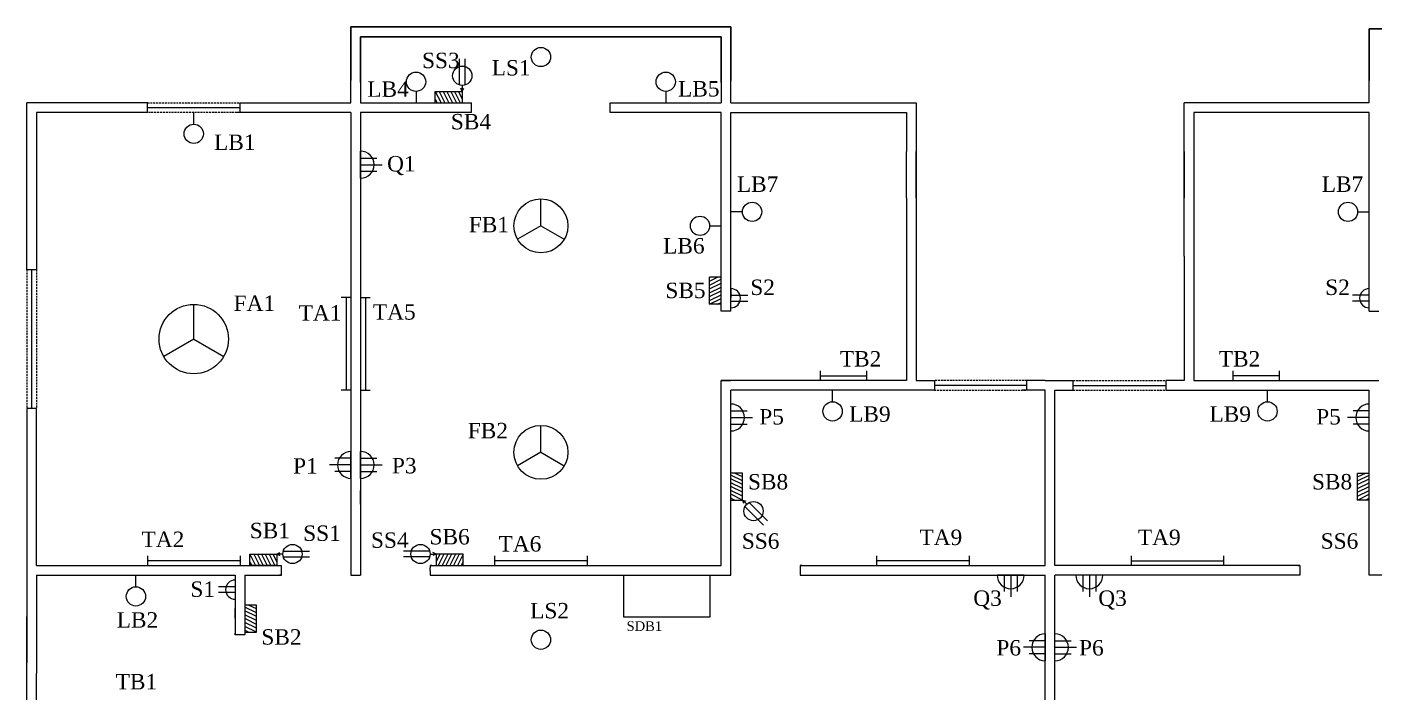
# Model space of a CAD drawing. Header units: inches. Extents: x 419 to 1480, y 151 to 957.
# Drawn here: x 419 to 1118, y 612 to 957 of the extents above; entities that cross this region are included whole.
import ezdxf

# ---------------------------------------------------------------- set-up
doc = ezdxf.new("R2010")
doc.units = ezdxf.units.IN
doc.header["$MEASUREMENT"] = 0
doc.linetypes.add('DASHEDX2', pattern=[1.5, 1, -0.5])
doc.layers.add('FandF', color=160, linetype='Continuous', lineweight=13)
doc.layers.add('name', color=160, linetype='Continuous', lineweight=13)

msp = doc.modelspace()

# ---------------------------------------------------------------- linework, layer by layer
for p, q in [((587.16, 930.14), (587.16, 957.09)), ((587.16, 957.09), (779.16, 957.09)), ((779.16, 957.09), (784.16, 957.09)), ((783.86, 957.09), (784.16, 957.09)), ((784.16, 957.09), (784.16, 929.23)), ((592.16, 929.23), (592.16, 951.87)), ((592.16, 951.87), (778.76, 951.87)), ((778.76, 951.87), (779.16, 951.87)), ((779.16, 951.87), (779.16, 928.31)), ((1115.16, 929.23), (1115.16, 956.17)), ((1115.16, 956.17), (1311.86, 956.17)), ((587.16, 930.14), (587.16, 929.23)), ((592.16, 929.23), (592.16, 928.31)), ((592.16, 928.31), (592.16, 928.31)), ((592.16, 928.31), (592.16, 928.31)), ((880.16, 892.39), (880.16, 868.39)), ((1019.16, 892.39), (1019.16, 868.39)), ((419.16, 651.14), (419.16, 627.14))]:
    msp.add_line(p, q)
at = {"linetype": 'Continuous', "lineweight": 13}
for p, q in [((587.16, 917.64), (587.16, 929.23)), ((784.16, 917.64), (784.16, 929.23)), ((1115.16, 917.64), (1115.16, 929.23)), ((592.16, 928.31), (592.16, 917.64)), ((779.16, 928.31), (779.16, 917.64)), ((419.16, 831.14), (419.16, 917.64)), ((419.16, 917.64), (419.16, 917.64)), ((529.66, 917.64), (587.16, 917.64)), ((592.16, 917.64), (649.66, 917.64)), ((721.66, 917.64), (779.16, 917.64)), ((784.16, 917.64), (880.16, 917.64)), ((880.16, 917.64), (880.16, 912.64)), ((1115.16, 917.64), (1019.16, 917.64)), ((1019.16, 892.39), (1019.16, 917.64)), ((424.16, 912.64), (424.16, 831.14)), ((875.16, 912.64), (875.16, 892.39)), ((880.16, 912.64), (880.16, 892.39)), ((880.16, 868.39), (880.16, 773.64)), ((1019.16, 838.14), (1019.16, 868.39)), ((779.16, 809.64), (779.16, 810.64)), ((1115.16, 809.64), (1115.16, 810.64)), ((779.16, 773.64), (784.16, 773.64)), ((947.16, 773.64), (937.66, 773.64)), ((947.16, 773.64), (952.16, 773.64)), ((952.16, 773.64), (961.66, 773.64)), ((952.16, 768.64), (961.66, 768.64)), ((419.16, 759.14), (419.16, 651.14)), ((424.16, 677.64), (424.16, 759.14)), ((550.16, 677.64), (551.16, 677.64)), ((629.16, 677.64), (628.16, 677.64)), ((628.16, 677.64), (628.16, 676.39)), ((784.16, 672.64), (784.16, 677.64)), ((821.16, 677.64), (820.16, 677.64)), ((1078.16, 677.64), (1079.16, 677.64)), ((424.16, 672.64), (424.16, 651.14)), ((551.16, 672.64), (550.16, 672.64)), ((628.16, 675.14), (628.16, 676.39)), ((628.16, 675.14), (628.16, 673.89)), ((628.16, 673.89), (628.16, 672.64)), ((628.16, 672.64), (629.16, 672.64)), ((820.16, 672.64), (821.16, 672.64)), ((1079.16, 672.64), (1078.16, 672.64)), ((527.16, 641.64), (527.16, 642.64)), ((532.16, 642.64), (532.16, 641.64)), ((532.16, 641.64), (527.16, 641.64)), ((419.16, 598.64), (419.16, 627.14)), ((424.16, 605.64), (424.16, 621.6))]:
    msp.add_line(p, q, dxfattribs=at)
at = {"lineweight": 13}
for p, q in [((481.66, 917.64), (419.16, 917.64)), ((481.66, 912.64), (481.66, 917.64)), ((529.66, 915.14), (481.66, 915.14)), ((529.66, 912.64), (529.66, 917.64)), ((649.66, 912.64), (649.66, 917.64)), ((721.66, 916.39), (721.66, 917.64)), ((721.66, 915.14), (721.66, 916.39)), ((721.66, 913.89), (721.66, 915.14)), ((481.66, 912.64), (424.16, 912.64)), ((587.16, 912.64), (527.16, 912.64)), ((587.16, 912.64), (587.16, 672.64)), ((649.66, 912.64), (592.16, 912.64)), ((592.16, 912.64), (592.16, 672.64)), ((721.66, 912.64), (721.66, 913.89)), ((779.16, 912.64), (721.66, 912.64)), ((779.16, 809.64), (779.16, 912.64)), ((784.16, 809.64), (784.16, 912.64)), ((784.16, 912.64), (875.16, 912.64)), ((1115.16, 912.64), (1024.16, 912.64)), ((1024.16, 912.64), (1024.16, 892.39)), ((1115.16, 809.64), (1115.16, 912.64)), ((592.16, 878.6), (592.16, 892.6)), ((875.16, 868.39), (875.16, 892.39)), ((1024.16, 892.39), (1024.16, 868.39)), ((875.16, 868.39), (875.16, 773.64)), ((1024.16, 868.39), (1024.16, 773.64)), ((1019.16, 838.14), (1019.16, 773.64)), ((424.16, 831.14), (419.16, 831.14)), ((421.66, 759.14), (421.66, 831.14)), ((779.16, 813.18), (779.16, 827.18)), ((784.16, 821.59), (784.16, 826.59)), ((784.16, 821.59), (784.16, 816.59)), ((784.16, 809.64), (779.16, 809.64)), ((1115.16, 809.64), (1120.16, 809.64)), ((779.16, 677.64), (779.16, 773.64)), ((784.16, 773.64), (779.16, 773.64)), ((875.16, 773.64), (784.16, 773.64)), ((784.16, 672.64), (784.16, 768.64)), ((889.66, 768.64), (784.16, 768.64)), ((880.16, 773.64), (889.66, 773.64)), ((889.66, 773.64), (889.66, 768.64)), ((937.66, 771.14), (889.66, 771.14)), ((947.16, 768.64), (935.16, 768.64)), ((937.66, 768.64), (937.66, 773.64)), ((947.16, 677.64), (947.16, 768.64)), ((952.16, 677.64), (952.16, 768.64)), ((961.66, 768.64), (961.66, 773.64)), ((961.66, 771.14), (1009.66, 771.14)), ((1019.16, 773.64), (1009.66, 773.64)), ((1009.66, 773.64), (1009.66, 768.64)), ((1009.66, 768.64), (1019.16, 768.64)), ((1019.16, 768.64), (1115.16, 768.64)), ((1024.16, 773.64), (1120.16, 773.64)), ((1115.16, 773.64), (1120.16, 773.64)), ((1115.16, 672.64), (1115.16, 768.64)), ((424.16, 759.14), (419.16, 759.14)), ((587.16, 757.71), (587.16, 747.71)), ((592.16, 757.71), (592.16, 747.71)), ((587.16, 722.87), (587.16, 736.87)), ((592.16, 722.87), (592.16, 736.87)), ((592.16, 709.53), (592.16, 716.53)), ((424.16, 677.64), (551.16, 677.64)), ((548.74, 677.64), (534.74, 677.64)), ((551.16, 672.64), (551.16, 677.64)), ((628.16, 677.64), (779.16, 677.64)), ((631.34, 677.64), (645.34, 677.64)), ((747.48, 677.64), (755.48, 677.64)), ((820.16, 677.64), (947.16, 677.64)), ((820.16, 677.64), (820.16, 672.64)), ((1079.16, 677.64), (952.16, 677.64)), ((1079.16, 677.64), (1079.16, 672.64)), ((424.16, 672.64), (527.16, 672.64)), ((527.16, 672.64), (527.16, 641.64)), ((532.16, 672.64), (551.16, 672.64)), ((532.16, 672.64), (532.16, 641.64)), ((587.16, 672.64), (592.16, 672.64)), ((628.16, 672.64), (784.16, 672.64)), ((820.16, 672.64), (947.16, 672.64)), ((936.27, 672.64), (922.27, 672.64)), ((947.16, 461.64), (947.16, 672.64)), ((1079.16, 672.64), (952.16, 672.64)), ((952.16, 461.64), (952.16, 672.64)), ((1271.16, 672.64), (1115.16, 672.64)), ((532.16, 657.14), (532.16, 643.14)), ((424.16, 651.14), (424.16, 627.14)), ((527.16, 650.36), (527.16, 655.36)), ((527.16, 650.36), (527.16, 645.36)), ((947.16, 642.22), (947.16, 628.22)), ((424.16, 627.14), (424.16, 621.6))]:
    msp.add_line(p, q, dxfattribs=at)
at = {"linetype": 'DASHEDX2', "lineweight": 13}
for p, q in [((481.66, 917.64), (529.66, 917.64)), ((529.66, 912.64), (481.66, 912.64)), ((419.16, 831.14), (419.16, 759.14)), ((424.16, 831.14), (424.16, 759.14)), ((937.66, 773.64), (889.66, 773.64)), ((889.66, 768.64), (937.66, 768.64)), ((961.66, 773.64), (1009.66, 773.64)), ((961.66, 768.64), (1009.66, 768.64))]:
    msp.add_line(p, q, dxfattribs=at)
at = {"layer": 'FandF', "lineweight": 13}
for p, q in [((643.4, 926.99), (643.4, 940.49)), ((646.4, 926.99), (646.4, 940.49)), ((620.91, 923.64), (620.91, 917.64)), ((630.9, 923.64), (632.9, 923.64)), ((630.9, 917.64), (630.9, 923.64)), ((630.9, 923.64), (633.86, 917.64)), ((632.9, 923.64), (634.9, 923.64)), ((632.9, 923.64), (635.86, 917.64)), ((634.9, 923.64), (636.9, 923.64)), ((634.9, 923.64), (637.86, 917.64)), ((636.9, 923.64), (638.9, 923.64)), ((636.9, 923.64), (639.86, 917.64)), ((638.9, 923.64), (640.9, 923.64)), ((638.9, 923.64), (641.86, 917.64)), ((640.9, 923.64), (642.9, 923.64)), ((640.9, 923.64), (643.86, 917.64)), ((642.9, 923.64), (644.9, 923.64)), ((642.9, 923.64), (644.9, 919.58)), ((644.9, 923.64), (644.12, 925.26)), ((644.9, 926.76), (644.9, 923.64)), ((644.9, 923.64), (645.69, 925.26)), ((750.41, 923.64), (750.41, 917.64)), ((630.9, 919.58), (631.86, 917.64)), ((505.66, 906.63), (505.66, 912.64)), ((592.16, 889.01), (600.55, 889.01)), ((592.16, 885.6), (603.36, 885.6)), ((592.16, 882.19), (600.55, 882.19)), ((685.66, 853.89), (685.66, 867.89)), ((790.17, 861.14), (784.16, 861.14)), ((1109.16, 861.14), (1115.16, 861.14)), ((685.66, 853.89), (673.54, 846.89)), ((685.66, 853.89), (697.79, 846.89)), ((773.16, 853.89), (779.16, 853.89)), ((773.16, 825.18), (773.16, 827.18)), ((773.16, 825.18), (777.22, 827.18)), ((779.16, 827.18), (773.16, 827.18)), ((773.16, 823.18), (779.16, 826.14)), ((773.16, 823.18), (773.16, 825.18)), ((773.16, 821.18), (779.16, 824.14)), ((773.16, 821.18), (773.16, 823.18)), ((773.16, 819.18), (779.16, 822.14)), ((773.16, 819.18), (773.16, 821.18)), ((773.16, 817.18), (779.16, 820.14)), ((773.16, 817.18), (773.16, 819.18)), ((773.16, 815.18), (779.16, 818.14)), ((784.16, 817.84), (792.89, 817.84)), ((1115.16, 817.84), (1106.43, 817.84)), ((505.66, 795.14), (505.66, 813.14)), ((584.66, 816.64), (582.16, 816.64)), ((584.66, 816.64), (584.66, 768.64)), ((587.16, 816.64), (584.66, 816.64)), ((592.16, 816.64), (594.66, 816.64)), ((594.66, 816.64), (594.66, 768.64)), ((594.66, 816.64), (597.16, 816.64)), ((773.16, 815.18), (773.16, 817.18)), ((773.16, 813.18), (779.16, 816.14)), ((773.16, 813.18), (773.16, 815.18)), ((779.16, 813.18), (773.16, 813.18)), ((777.22, 813.18), (779.16, 814.14)), ((784.16, 814.84), (792.89, 814.84)), ((1115.16, 814.84), (1106.43, 814.84)), ((505.66, 795.14), (490.07, 786.14)), ((505.66, 795.14), (521.25, 786.14)), ((830.67, 776.14), (830.67, 778.64)), ((830.67, 776.14), (854.67, 776.14)), ((830.67, 773.64), (830.67, 776.14)), ((854.67, 776.14), (854.67, 778.64)), ((854.67, 773.64), (854.67, 776.14)), ((1044.66, 776.14), (1044.66, 778.64)), ((1068.66, 776.14), (1044.66, 776.14)), ((1044.66, 773.64), (1044.66, 776.14)), ((1068.66, 776.14), (1068.66, 778.64)), ((1068.66, 773.64), (1068.66, 776.14)), ((584.66, 768.64), (582.16, 768.64)), ((587.16, 768.64), (584.66, 768.64)), ((592.16, 768.64), (594.66, 768.64)), ((594.66, 768.64), (597.16, 768.64)), ((836.91, 762.63), (836.91, 768.64)), ((1062.41, 762.63), (1062.41, 768.64)), ((784.16, 757.87), (792.55, 757.87)), ((784.16, 754.46), (795.36, 754.46)), ((1115.16, 754.46), (1103.97, 754.46)), ((1115.16, 757.87), (1106.78, 757.87)), ((685.66, 736.39), (685.66, 750.39)), ((784.16, 751.05), (792.55, 751.05)), ((1115.16, 751.05), (1106.78, 751.05)), ((685.66, 736.39), (673.54, 729.39)), ((685.66, 736.39), (697.79, 729.39)), ((587.16, 729.87), (575.97, 729.87)), ((587.16, 733.28), (578.78, 733.28)), ((587.16, 726.46), (578.78, 726.46)), ((592.16, 733.28), (600.55, 733.28)), ((592.16, 729.87), (603.36, 729.87)), ((592.16, 726.46), (600.55, 726.46)), ((790.16, 725.64), (784.16, 725.64)), ((790.16, 721.64), (784.16, 724.6)), ((790.16, 719.64), (784.16, 722.6)), ((790.16, 717.64), (784.16, 720.6)), ((790.16, 723.64), (786.11, 725.64)), ((790.16, 723.64), (790.16, 725.64)), ((790.16, 721.64), (790.16, 723.64)), ((790.16, 719.64), (790.16, 721.64)), ((790.16, 717.64), (790.16, 719.64)), ((1109.16, 723.64), (1109.16, 725.64)), ((1109.16, 725.64), (1115.16, 725.64)), ((1109.16, 723.64), (1113.22, 725.64)), ((1109.16, 721.64), (1115.16, 724.6)), ((1109.16, 721.64), (1109.16, 723.64)), ((1109.16, 719.64), (1115.16, 722.6)), ((1109.16, 719.64), (1109.16, 721.64)), ((1109.16, 717.64), (1115.16, 720.6)), ((1109.16, 717.64), (1109.16, 719.64)), ((790.16, 715.64), (784.16, 718.6)), ((790.16, 713.64), (784.16, 716.6)), ((790.16, 711.64), (784.16, 714.6)), ((786.11, 711.64), (784.16, 712.6)), ((790.16, 715.64), (790.16, 717.64)), ((790.16, 713.64), (790.16, 715.64)), ((790.16, 711.64), (790.16, 713.64)), ((1109.16, 715.64), (1115.16, 718.6)), ((1109.16, 715.64), (1109.16, 717.64)), ((1109.16, 713.64), (1115.16, 716.6)), ((1109.16, 713.64), (1109.16, 715.64)), ((1109.16, 711.64), (1115.16, 714.6)), ((1109.16, 711.64), (1109.16, 713.64)), ((1113.22, 711.64), (1115.16, 712.6)), ((784.16, 711.64), (790.16, 711.64)), ((792.37, 709.43), (790.16, 711.64)), ((790.16, 711.64), (791.87, 711.04)), ((790.16, 711.64), (790.76, 709.93)), ((791.47, 708.21), (801.02, 698.66)), ((793.6, 710.33), (803.14, 700.78)), ((1115.16, 711.64), (1109.16, 711.64)), ((552.1, 685.14), (565.6, 685.14)), ((627.98, 685.14), (614.48, 685.14)), ((481.66, 682.64), (481.66, 680.14)), ((529.66, 680.14), (481.66, 680.14)), ((481.66, 680.14), (481.66, 677.64)), ((529.66, 682.64), (529.66, 680.14)), ((529.66, 680.14), (529.66, 677.64)), ((534.74, 683.64), (536.74, 683.64)), ((534.74, 677.64), (534.74, 683.64)), ((534.74, 683.64), (537.7, 677.64)), ((534.74, 679.58), (535.7, 677.64)), ((536.74, 683.64), (538.74, 683.64)), ((536.74, 683.64), (539.7, 677.64)), ((538.74, 683.64), (540.74, 683.64)), ((538.74, 683.64), (541.7, 677.64)), ((540.74, 683.64), (542.74, 683.64)), ((540.74, 683.64), (543.7, 677.64)), ((542.74, 683.64), (544.74, 683.64)), ((542.74, 683.64), (545.7, 677.64)), ((544.74, 683.64), (546.74, 683.64)), ((544.74, 683.64), (547.7, 677.64)), ((546.74, 683.64), (548.74, 683.64)), ((546.74, 683.64), (548.74, 679.58)), ((548.74, 683.64), (550.37, 684.43)), ((548.74, 683.64), (548.74, 677.64)), ((551.87, 683.64), (548.74, 683.64)), ((548.74, 683.64), (550.37, 682.85)), ((552.1, 682.14), (565.6, 682.14)), ((627.98, 682.14), (614.48, 682.14)), ((628.21, 683.64), (631.34, 683.64)), ((631.34, 683.64), (629.71, 684.43)), ((631.34, 683.64), (629.71, 682.85)), ((633.34, 683.64), (631.34, 683.64)), ((631.34, 683.64), (631.34, 677.64)), ((633.34, 683.64), (631.34, 679.58)), ((635.34, 683.64), (632.38, 677.64)), ((635.34, 683.64), (633.34, 683.64)), ((637.34, 683.64), (634.38, 677.64)), ((637.34, 683.64), (635.34, 683.64)), ((639.34, 683.64), (636.38, 677.64)), ((639.34, 683.64), (637.34, 683.64)), ((641.34, 683.64), (638.38, 677.64)), ((641.34, 683.64), (639.34, 683.64)), ((643.34, 683.64), (640.38, 677.64)), ((643.34, 683.64), (641.34, 683.64)), ((645.34, 683.64), (642.38, 677.64)), ((645.34, 683.64), (643.34, 683.64)), ((645.34, 679.58), (644.38, 677.64)), ((645.34, 677.64), (645.34, 683.64)), ((661.66, 682.64), (661.66, 680.14)), ((709.66, 680.14), (661.66, 680.14)), ((661.66, 680.14), (661.66, 677.64)), ((709.66, 682.64), (709.66, 680.14)), ((709.66, 680.14), (709.66, 677.64)), ((859.66, 682.64), (859.66, 680.14)), ((907.66, 680.14), (859.66, 680.14)), ((859.66, 680.14), (859.66, 677.64)), ((907.66, 682.64), (907.66, 680.14)), ((907.66, 680.14), (907.66, 677.64)), ((991.66, 682.64), (991.66, 680.14)), ((991.66, 680.14), (1039.66, 680.14)), ((991.66, 680.14), (991.66, 677.64)), ((1039.66, 682.64), (1039.66, 680.14)), ((1039.66, 680.14), (1039.66, 677.64)), ((475.66, 666.63), (475.66, 672.64)), ((925.86, 672.64), (925.86, 664.25)), ((929.27, 672.64), (929.27, 661.44)), ((932.68, 672.64), (932.68, 664.25)), ((966.64, 672.64), (966.64, 664.25)), ((970.05, 672.64), (970.05, 661.44)), ((973.46, 672.64), (973.46, 664.25)), ((527.16, 666.65), (518.43, 666.65)), ((527.16, 663.65), (518.43, 663.65)), ((538.16, 657.14), (532.16, 657.14)), ((538.16, 655.14), (534.11, 657.14)), ((538.16, 655.14), (538.16, 657.14)), ((538.16, 653.14), (532.16, 656.1)), ((538.16, 651.14), (532.16, 654.1)), ((538.16, 649.14), (532.16, 652.1)), ((538.16, 647.14), (532.16, 650.1)), ((538.16, 653.14), (538.16, 655.14)), ((538.16, 651.14), (538.16, 653.14)), ((538.16, 649.14), (538.16, 651.14)), ((538.16, 645.14), (532.16, 648.1)), ((538.16, 643.14), (532.16, 646.1)), ((534.11, 643.14), (532.16, 644.1)), ((532.16, 643.14), (538.16, 643.14)), ((538.16, 647.14), (538.16, 649.14)), ((538.16, 645.14), (538.16, 647.14)), ((538.16, 643.14), (538.16, 645.14)), ((947.16, 638.63), (938.78, 638.63)), ((952.16, 638.63), (960.55, 638.63)), ((947.16, 635.22), (935.97, 635.22)), ((947.16, 631.81), (938.78, 631.81)), ((952.16, 635.22), (963.36, 635.22)), ((952.16, 631.81), (960.55, 631.81))]:
    msp.add_line(p, q, dxfattribs=at)
at = {"layer": 'FandF', "lineweight": 13, "ltscale": 0.7}
for p, q in [((728.49, 672.64), (728.49, 651.1)), ((773.49, 651.1), (773.49, 672.64)), ((728.49, 651.1), (773.49, 651.1))]:
    msp.add_line(p, q, dxfattribs=at)
at = {"layer": 'FandF', "lineweight": 13}
for centre, radius in [((685.66, 941.48), 5), ((644.9, 931.76), 5), ((620.91, 928.64), 5), ((750.41, 928.64), 5), ((505.66, 901.63), 5), ((685.66, 853.89), 14), ((795.17, 861.14), 5), ((1104.16, 861.14), 5), ((768.16, 853.89), 5), ((505.66, 795.14), 18), ((836.91, 757.63), 5), ((1062.41, 757.63), 5), ((685.66, 736.39), 14), ((795.91, 705.89), 5), ((556.87, 683.64), 5), ((623.21, 683.64), 5), ((475.66, 661.63), 5), ((685.66, 639.14), 5)]:
    msp.add_circle(centre, radius, dxfattribs=at)
for centre, radius, start, end in [((592.16, 885.6), 7, 270, 90), ((784.16, 816.34), 5, 270, 90), ((1115.16, 816.34), 5, 90, 270), ((784.16, 754.46), 7, 270, 90), ((1115.16, 754.46), 7, 90, 270), ((587.16, 729.87), 7, 90, 270), ((592.16, 729.87), 7, 270, 90), ((929.27, 672.64), 7, 180, 0), ((970.05, 672.64), 7, 180, 0), ((527.16, 665.15), 5, 90, 270), ((947.16, 635.22), 7, 90, 270), ((952.16, 635.22), 7, 270, 90)]:
    msp.add_arc(centre, radius, start, end, dxfattribs=at)
at = {"layer": 'name', "lineweight": 13, "ltscale": 0.7}
msp.add_line((644.9, 923.64), (644.9, 917.64), dxfattribs=at)

# ---------------------------------------------------------------- texts
at = {"layer": 'FandF', "lineweight": 13, "ltscale": 0.7, "insert": (730.06, 648.75), "char_height": 5, "width": 23.3412, "attachment_point": 1}
msp.add_mtext('{\\fTimes New Roman|b0|i0|c0|p18;SDB1}', dxfattribs=at)
at = {"layer": 'name', "lineweight": 13, "ltscale": 0.7, "char_height": 8, "width": 29.0475}
for s, insert, attachment_point in [('{\\fTimes New Roman|b0|i0|c0|p18;SS3}', (624.02, 943.72), 1), ('{\\fTimes New Roman|b0|i0|c0|p18;LS1}', (660.15, 939.9), 1), ('{\\fTimes New Roman|b0|i0|c0|p18;LB4}', (595.64, 928.82), 1), ('{\\fTimes New Roman|b0|i0|c0|p18;LB5}', (756.79, 928.99), 1), ('{\\fTimes New Roman|b0|i0|c0|p18;SB4}', (638.98, 911.94), 1), ('{\\fTimes New Roman|b0|i0|c0|p18;LB1}', (516.19, 901.26), 1), ('{\\fTimes New Roman|b0|i0|c0|p18;Q1}', (605.92, 890.13), 1), ('{\\fTimes New Roman|b0|i0|c0|p18;LB7}', (787.29, 879.52), 1), ('{\\fTimes New Roman|b0|i0|c0|p18;LB7}', (1112.04, 879.52), 3), ('{\\fTimes New Roman|b0|i0|c0|p18;FB1}', (648.29, 858.55), 1), ('{\\fTimes New Roman|b0|i0|c0|p18;LB6}', (749.05, 847.54), 1), ('{\\fTimes New Roman|b0|i0|c0|p18;SB5}', (750.21, 824.39), 1), ('{\\fTimes New Roman|b0|i0|c0|p18;S2}', (794.24, 826.02), 1), ('{\\fTimes New Roman|b0|i0|c0|p18;S2}', (1105.09, 826.02), 3), ('{\\fTimes New Roman|b0|i0|c0|p18;FA1}', (526.33, 817.74), 1), ('{\\fTimes New Roman|b0|i0|c0|p18;TA1}', (560.06, 812.73), 1), ('{\\fTimes New Roman|b0|i0|c0|p18;TA5}', (598.56, 813.22), 1), ('{\\fTimes New Roman|b0|i0|c0|p18;TB2}', (840.68, 788.91), 1), ('{\\fTimes New Roman|b0|i0|c0|p18;TB2}', (1058.65, 788.91), 3), ('{\\fTimes New Roman|b0|i0|c0|p18;P5}', (798.9, 758.83), 1), ('{\\fTimes New Roman|b0|i0|c0|p18;LB9}', (845.5, 760.24), 1), ('{\\fTimes New Roman|b0|i0|c0|p18;LB9}', (1053.83, 760.24), 3), ('{\\fTimes New Roman|b0|i0|c0|p18;P5}', (1100.43, 758.83), 3), ('{\\fTimes New Roman|b0|i0|c0|p18;FB2}', (647.77, 751.68), 1), ('{\\fTimes New Roman|b0|i0|c0|p18;P3}', (608.43, 733.48), 1), ('{\\fTimes New Roman|b0|i0|c0|p18;P1}', (557.18, 733.34), 1), ('{\\fTimes New Roman|b0|i0|c0|p18;SB8}', (793.04, 725.13), 1), ('{\\fTimes New Roman|b0|i0|c0|p18;SB8}', (1106.29, 725.13), 3), ('{\\fTimes New Roman|b0|i0|c0|p18;SB1}', (534.7, 699.82), 1), ('{\\fTimes New Roman|b0|i0|c0|p18;SS1}', (562.41, 698.43), 1), ('{\\fTimes New Roman|b0|i0|c0|p18;TA2}', (478.6, 695.25), 1), ('{\\fTimes New Roman|b0|i0|c0|p18;SS4}', (597.56, 694.84), 1), ('{\\fTimes New Roman|b0|i0|c0|p18;SB6}', (627.93, 696.61), 1), ('{\\fTimes New Roman|b0|i0|c0|p18;TA6}', (663.73, 692.91), 1), ('{\\fTimes New Roman|b0|i0|c0|p18;SS6}', (789.85, 694.39), 1), ('{\\fTimes New Roman|b0|i0|c0|p18;TA9}', (881.97, 696.3), 1), ('{\\fTimes New Roman|b0|i0|c0|p18;TA9}', (1017.36, 696.3), 3), ('{\\fTimes New Roman|b0|i0|c0|p18;SS6}', (1109.48, 694.39), 3), ('{\\fTimes New Roman|b0|i0|c0|p18;S1}', (503.91, 669.39), 1), ('{\\fTimes New Roman|b0|i0|c0|p18;Q3}', (909.87, 664.74), 1), ('{\\fTimes New Roman|b0|i0|c0|p18;Q3}', (989.46, 664.74), 3), ('{\\fTimes New Roman|b0|i0|c0|p18;LS2}', (680.11, 658.24), 1), ('{\\fTimes New Roman|b0|i0|c0|p18;LB2}', (465.72, 653.45), 1), ('{\\fTimes New Roman|b0|i0|c0|p18;SB2}', (540.73, 644.62), 1), ('{\\fTimes New Roman|b0|i0|c0|p18;P6}', (921.85, 639), 1), ('{\\fTimes New Roman|b0|i0|c0|p18;P6}', (977.48, 639), 3), ('{\\fTimes New Roman|b0|i0|c0|p18;TB1}', (465.18, 621.41), 1)]:
    msp.add_mtext(s, dxfattribs=dict(at, insert=insert, attachment_point=attachment_point))

doc.saveas('drawing.dxf')
